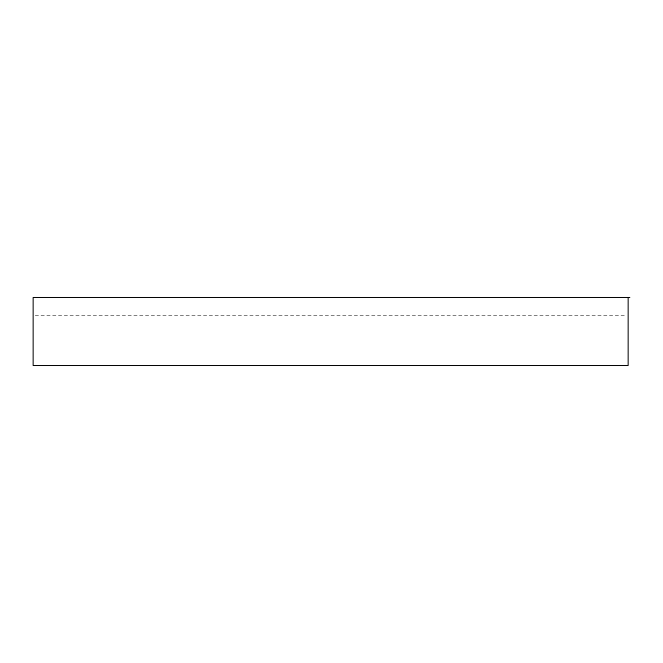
<?xml version="1.0" encoding="UTF-8"?>
<svg xmlns="http://www.w3.org/2000/svg" width="663" height="663" viewBox="0 0 663 663"><rect width="100%" height="100%" fill="white"/><g stroke="black" fill="none" stroke-linecap="round" stroke-linejoin="round"><path stroke-width="0.5" stroke-dasharray="3.31 2.49" d="M35.222 315.389L626.087 315.389"/><path stroke-width="0.99" d="M629.85 297.488L33.15 297.488L33.15 365.512L628.159 365.512L628.159 297.488"/></g></svg>
